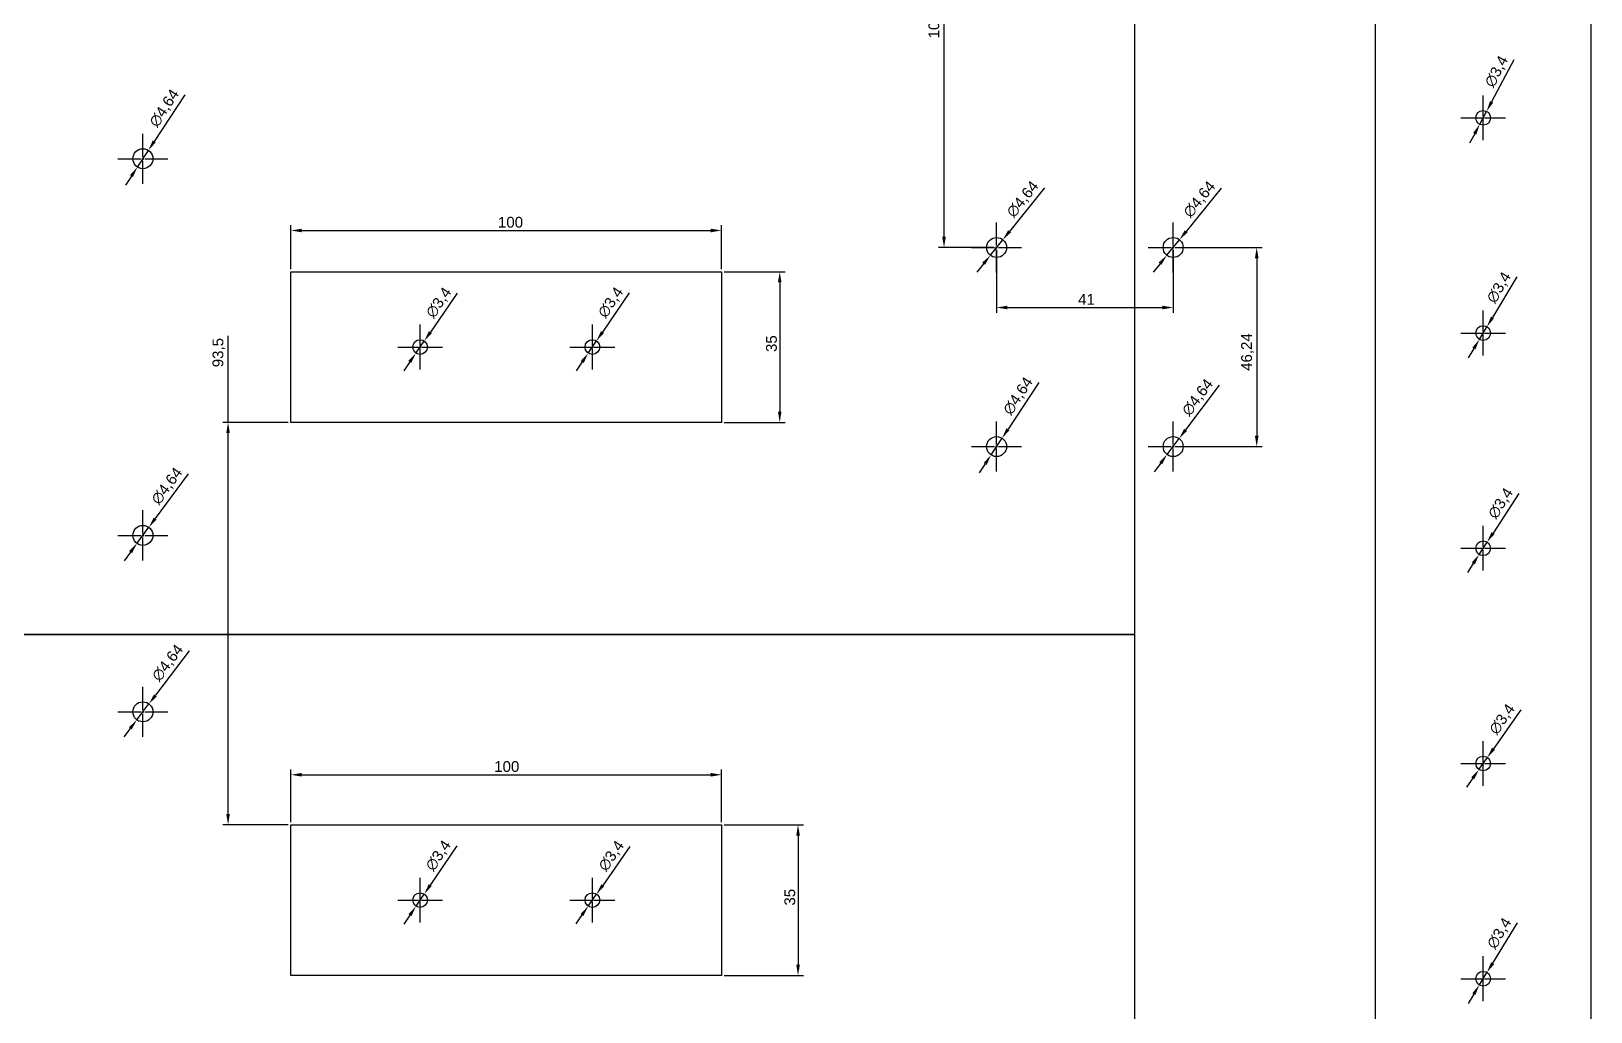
# Model space of a CAD drawing. Header units: millimetres. Extents: x 128 to 1356, y 141 to 981.
# Drawn here: x 465.8 to 828, y 472.8 to 700.7 of the extents above; entities that cross this region are included whole.
import ezdxf

# ---------------------------------------------------------------- set-up
doc = ezdxf.new("R2010")
doc.units = ezdxf.units.MM
doc.linetypes.add('CENTER2', pattern=[28.575, 19.05, -3.175, 3.175, -3.175])
doc.styles.get("Standard").update_dxf_attribs({"font": 'arial.ttf'})
doc.dimstyles.new('ISO-25', dxfattribs={"dimtxt": 2.5, "dimasz": 2.5, "dimexe": 1.25, "dimexo": 0.625, "dimtad": 1, "dimtxsty": 'Standard', "dimcen": 2.5, "dimadec": 0, "dimazin": 0, "dimtfac": 1, "dimtmove": 0, "dimatfit": 3, "dimfxl": 1, "dimarcsym": 0})

# ---------------------------------------------------------------- blocks, each defined once
blk = doc.blocks.new('*D13')
at = {"color": 0, "lineweight": -2, "transparency": 16777216}
for p, q in [((526.09, 645.41), (526.09, 655.61)), ((626.09, 645.41), (626.09, 655.61)), ((528.59, 654.36), (623.59, 654.36))]:
    blk.add_line(p, q, dxfattribs=at)
at = {"color": 0, "transparency": 16777216}
for points in [[(528.59, 654.77), (528.59, 653.94), (526.09, 654.36)], [(623.59, 654.77), (623.59, 653.94), (626.09, 654.36)]]:
    blk.add_solid(points, dxfattribs=at)
at = {"layer": 'Defpoints', "color": 0, "transparency": 16777216}
for p in [(626.09, 654.36), (526.09, 644.78), (626.09, 644.78)]:
    blk.add_point(p, dxfattribs=at)
at = {"color": 0, "transparency": 16777216, "insert": (577.09, 656.26), "char_height": 2.5, "attachment_point": 5}
blk.add_mtext('100', dxfattribs=at)
blk = doc.blocks.new('*D14')
at = {"color": 0, "lineweight": -2, "transparency": 16777216}
for p, q in [((626.71, 644.78), (640.86, 644.78)), ((639.61, 642.28), (639.61, 612.28)), ((626.71, 609.78), (640.86, 609.78))]:
    blk.add_line(p, q, dxfattribs=at)
at = {"color": 0, "transparency": 16777216}
for points in [[(639.19, 642.28), (640.02, 642.28), (639.61, 644.78)], [(639.19, 612.28), (640.02, 612.28), (639.61, 609.78)]]:
    blk.add_solid(points, dxfattribs=at)
at = {"layer": 'Defpoints', "color": 0, "transparency": 16777216}
for p in [(626.09, 644.78), (626.09, 609.78), (639.61, 609.78)]:
    blk.add_point(p, dxfattribs=at)
at = {"color": 0, "transparency": 16777216, "insert": (637.7, 628.07), "char_height": 2.5, "attachment_point": 5, "rotation": 90}
blk.add_mtext('35', dxfattribs=at)
blk = doc.blocks.new('*D15')
at = {"color": 0, "lineweight": -2, "transparency": 16777216}
for p, q in [((526.09, 516.91), (526.09, 529.16)), ((626.09, 516.91), (626.09, 529.16)), ((528.59, 527.91), (623.59, 527.91))]:
    blk.add_line(p, q, dxfattribs=at)
at = {"color": 0, "transparency": 16777216}
for points in [[(528.59, 528.33), (528.59, 527.49), (526.09, 527.91)], [(623.59, 528.33), (623.59, 527.49), (626.09, 527.91)]]:
    blk.add_solid(points, dxfattribs=at)
at = {"layer": 'Defpoints', "color": 0, "transparency": 16777216}
for p in [(626.09, 527.91), (526.09, 516.28), (626.09, 516.28)]:
    blk.add_point(p, dxfattribs=at)
at = {"color": 0, "transparency": 16777216, "insert": (576.21, 529.81), "char_height": 2.5, "attachment_point": 5}
blk.add_mtext('100', dxfattribs=at)
blk = doc.blocks.new('*D16')
at = {"color": 0, "lineweight": -2, "transparency": 16777216}
for p, q in [((626.71, 516.28), (645.11, 516.28)), ((643.86, 513.78), (643.86, 483.78)), ((626.71, 481.28), (645.11, 481.28))]:
    blk.add_line(p, q, dxfattribs=at)
at = {"color": 0, "transparency": 16777216}
for points in [[(643.44, 513.78), (644.28, 513.78), (643.86, 516.28)], [(643.44, 483.78), (644.28, 483.78), (643.86, 481.28)]]:
    blk.add_solid(points, dxfattribs=at)
at = {"layer": 'Defpoints', "color": 0, "transparency": 16777216}
for p in [(626.09, 516.28), (626.09, 481.28), (643.86, 481.28)]:
    blk.add_point(p, dxfattribs=at)
at = {"color": 0, "transparency": 16777216, "insert": (641.96, 499.46), "char_height": 2.5, "attachment_point": 5, "rotation": 90}
blk.add_mtext('35', dxfattribs=at)
blk = doc.blocks.new('*D36')
at = {"color": 0, "lineweight": -2, "transparency": 16777216}
for p, q in [((564.72, 639.81), (558.47, 630.74)), ((555.12, 625.88), (557.05, 628.68)), ((553.71, 623.82), (552.29, 621.76))]:
    blk.add_line(p, q, dxfattribs=at)
at = {"color": 0, "transparency": 16777216}
for points in [[(558.13, 630.98), (558.81, 630.5), (557.05, 628.68)], [(553.36, 624.06), (554.05, 623.59), (555.12, 625.88)]]:
    blk.add_solid(points, dxfattribs=at)
at = {"layer": 'Defpoints', "color": 0, "transparency": 16777216}
for p in [(557.05, 628.68), (555.12, 625.88)]:
    blk.add_point(p, dxfattribs=at)
at = {"color": 0, "transparency": 16777216, "insert": (560.52, 637.53), "char_height": 2.5, "attachment_point": 5, "rotation": 55.4446}
blk.add_mtext('∅3,4', dxfattribs=at)
blk = doc.blocks.new('*D37')
at = {"color": 0, "lineweight": -2, "transparency": 16777216}
for p, q in [((604.62, 639.87), (598.44, 630.76)), ((595.13, 625.87), (597.04, 628.69)), ((593.73, 623.81), (592.33, 621.74))]:
    blk.add_line(p, q, dxfattribs=at)
at = {"color": 0, "transparency": 16777216}
for points in [[(598.1, 630.99), (598.79, 630.52), (597.04, 628.69)], [(593.39, 624.04), (594.08, 623.57), (595.13, 625.87)]]:
    blk.add_solid(points, dxfattribs=at)
at = {"layer": 'Defpoints', "color": 0, "transparency": 16777216}
for p in [(597.04, 628.69), (595.13, 625.87)]:
    blk.add_point(p, dxfattribs=at)
at = {"color": 0, "transparency": 16777216, "insert": (600.44, 637.57), "char_height": 2.5, "attachment_point": 5, "rotation": 55.859}
blk.add_mtext('∅3,4', dxfattribs=at)
blk = doc.blocks.new('*D38')
at = {"color": 0, "lineweight": -2, "transparency": 16777216}
for p, q in [((502.45, 556.69), (494.62, 546.37)), ((490.3, 540.68), (493.11, 544.38)), ((488.79, 538.69), (487.28, 536.7))]:
    blk.add_line(p, q, dxfattribs=at)
at = {"color": 0, "transparency": 16777216}
for points in [[(494.29, 546.62), (494.95, 546.12), (493.11, 544.38)], [(488.46, 538.94), (489.12, 538.44), (490.3, 540.68)]]:
    blk.add_solid(points, dxfattribs=at)
at = {"layer": 'Defpoints', "color": 0, "transparency": 16777216}
for p in [(493.11, 544.38), (490.3, 540.68)]:
    blk.add_point(p, dxfattribs=at)
at = {"color": 0, "transparency": 16777216, "insert": (497.57, 553.84), "char_height": 2.5, "attachment_point": 5, "rotation": 52.7971}
blk.add_mtext('∅4,64', dxfattribs=at)
blk = doc.blocks.new('*D40')
at = {"color": 0, "lineweight": -2, "transparency": 16777216}
for p, q in [((564.6, 511.39), (558.44, 502.26)), ((555.14, 497.37), (557.04, 500.19)), ((553.74, 495.3), (552.34, 493.23))]:
    blk.add_line(p, q, dxfattribs=at)
at = {"color": 0, "transparency": 16777216}
for points in [[(558.09, 502.5), (558.78, 502.03), (557.04, 500.19)], [(553.39, 495.53), (554.08, 495.07), (555.14, 497.37)]]:
    blk.add_solid(points, dxfattribs=at)
at = {"layer": 'Defpoints', "color": 0, "transparency": 16777216}
for p in [(557.04, 500.19), (555.14, 497.37)]:
    blk.add_point(p, dxfattribs=at)
at = {"color": 0, "transparency": 16777216, "insert": (560.42, 509.08), "char_height": 2.5, "attachment_point": 5, "rotation": 55.9921}
blk.add_mtext('∅3,4', dxfattribs=at)
blk = doc.blocks.new('*D41')
at = {"color": 0, "lineweight": -2, "transparency": 16777216}
for p, q in [((604.82, 511.24), (598.5, 502.22)), ((595.11, 497.39), (597.06, 500.17)), ((593.68, 495.34), (592.24, 493.3))]:
    blk.add_line(p, q, dxfattribs=at)
at = {"color": 0, "transparency": 16777216}
for points in [[(598.16, 502.46), (598.84, 501.98), (597.06, 500.17)], [(593.34, 495.58), (594.02, 495.1), (595.11, 497.39)]]:
    blk.add_solid(points, dxfattribs=at)
at = {"layer": 'Defpoints', "color": 0, "transparency": 16777216}
for p in [(597.06, 500.17), (595.11, 497.39)]:
    blk.add_point(p, dxfattribs=at)
at = {"color": 0, "transparency": 16777216, "insert": (600.6, 509), "char_height": 2.5, "attachment_point": 5, "rotation": 54.9663}
blk.add_mtext('∅3,4', dxfattribs=at)
blk = doc.blocks.new('*D66')
at = {"color": 0, "lineweight": -2, "transparency": 16777216}
for p, q in [((501.46, 685.89), (494.35, 675.06)), ((490.43, 669.09), (492.98, 672.97)), ((489.06, 667), (487.69, 664.91))]:
    blk.add_line(p, q, dxfattribs=at)
at = {"color": 0, "transparency": 16777216}
for points in [[(494, 675.29), (494.7, 674.83), (492.98, 672.97)], [(488.71, 667.23), (489.41, 666.77), (490.43, 669.09)]]:
    blk.add_solid(points, dxfattribs=at)
at = {"layer": 'Defpoints', "color": 0, "transparency": 16777216}
for p in [(492.98, 672.97), (490.43, 669.09)]:
    blk.add_point(p, dxfattribs=at)
at = {"color": 0, "transparency": 16777216, "insert": (496.78, 682.71), "char_height": 2.5, "attachment_point": 5, "rotation": 56.7149}
blk.add_mtext('∅4,64', dxfattribs=at)
blk = doc.blocks.new('*D68')
at = {"color": 0, "lineweight": -2, "transparency": 16777216}
for p, q in [((502.24, 597.85), (494.56, 587.41)), ((490.33, 581.66), (493.08, 585.4)), ((488.85, 579.65), (487.37, 577.64))]:
    blk.add_line(p, q, dxfattribs=at)
at = {"color": 0, "transparency": 16777216}
for points in [[(494.23, 587.66), (494.9, 587.17), (493.08, 585.4)], [(488.51, 579.9), (489.19, 579.4), (490.33, 581.66)]]:
    blk.add_solid(points, dxfattribs=at)
at = {"layer": 'Defpoints', "color": 0, "transparency": 16777216}
for p in [(493.08, 585.4), (490.33, 581.66)]:
    blk.add_point(p, dxfattribs=at)
at = {"color": 0, "transparency": 16777216, "insert": (497.4, 594.92), "char_height": 2.5, "attachment_point": 5, "rotation": 53.6398}
blk.add_mtext('∅4,64', dxfattribs=at)
blk = doc.blocks.new('*D78')
at = {"color": 0, "lineweight": -2, "transparency": 16777216}
for p, q in [((701.08, 664.28), (692.98, 654.16)), ((688.52, 648.59), (691.42, 652.21)), ((686.95, 646.64), (685.39, 644.69))]:
    blk.add_line(p, q, dxfattribs=at)
at = {"color": 0, "transparency": 16777216}
for points in [[(692.65, 654.42), (693.31, 653.9), (691.42, 652.21)], [(686.63, 646.9), (687.28, 646.38), (688.52, 648.59)]]:
    blk.add_solid(points, dxfattribs=at)
at = {"layer": 'Defpoints', "color": 0, "transparency": 16777216}
for p in [(691.42, 652.21), (688.52, 648.59)]:
    blk.add_point(p, dxfattribs=at)
at = {"color": 0, "transparency": 16777216, "insert": (696.12, 661.55), "char_height": 2.5, "attachment_point": 5, "rotation": 51.3143}
blk.add_mtext('∅4,64', dxfattribs=at)
blk = doc.blocks.new('*D79')
at = {"color": 0, "lineweight": -2, "transparency": 16777216}
for p, q in [((742.14, 664.22), (734, 654.15)), ((729.51, 648.6), (732.43, 652.21)), ((727.94, 646.65), (726.36, 644.71))]:
    blk.add_line(p, q, dxfattribs=at)
at = {"color": 0, "transparency": 16777216}
for points in [[(733.67, 654.41), (734.32, 653.89), (732.43, 652.21)], [(727.61, 646.92), (728.26, 646.39), (729.51, 648.6)]]:
    blk.add_solid(points, dxfattribs=at)
at = {"layer": 'Defpoints', "color": 0, "transparency": 16777216}
for p in [(732.43, 652.21), (729.51, 648.6)]:
    blk.add_point(p, dxfattribs=at)
at = {"color": 0, "transparency": 16777216, "insert": (737.17, 661.52), "char_height": 2.5, "attachment_point": 5, "rotation": 51.04}
blk.add_mtext('∅4,64', dxfattribs=at)
blk = doc.blocks.new('*D80')
at = {"color": 0, "lineweight": -2, "transparency": 16777216}
for p, q in [((699.74, 619.01), (692.62, 608.19)), ((688.69, 602.22), (691.24, 606.1)), ((687.32, 600.14), (685.94, 598.05))]:
    blk.add_line(p, q, dxfattribs=at)
at = {"color": 0, "transparency": 16777216}
for points in [[(692.27, 608.42), (692.96, 607.96), (691.24, 606.1)], [(686.97, 600.36), (687.67, 599.91), (688.69, 602.22)]]:
    blk.add_solid(points, dxfattribs=at)
at = {"layer": 'Defpoints', "color": 0, "transparency": 16777216}
for p in [(691.24, 606.1), (688.69, 602.22)]:
    blk.add_point(p, dxfattribs=at)
at = {"color": 0, "transparency": 16777216, "insert": (695.05, 615.84), "char_height": 2.5, "attachment_point": 5, "rotation": 56.6617}
blk.add_mtext('∅4,64', dxfattribs=at)
blk = doc.blocks.new('*D81')
at = {"color": 0, "lineweight": -2, "transparency": 16777216}
for p, q in [((741.62, 618.39), (733.86, 608.02)), ((729.58, 602.3), (732.36, 606.02)), ((728.08, 600.3), (726.58, 598.3))]:
    blk.add_line(p, q, dxfattribs=at)
at = {"color": 0, "transparency": 16777216}
for points in [[(733.52, 608.27), (734.19, 607.77), (732.36, 606.02)], [(727.74, 600.55), (728.41, 600.05), (729.58, 602.3)]]:
    blk.add_solid(points, dxfattribs=at)
at = {"layer": 'Defpoints', "color": 0, "transparency": 16777216}
for p in [(732.36, 606.02), (729.58, 602.3)]:
    blk.add_point(p, dxfattribs=at)
at = {"color": 0, "transparency": 16777216, "insert": (736.75, 615.51), "char_height": 2.5, "attachment_point": 5, "rotation": 53.1774}
blk.add_mtext('∅4,64', dxfattribs=at)
blk = doc.blocks.new('*D87')
at = {"color": 0, "lineweight": -2, "transparency": 16777216}
for p, q in [((689.97, 649.78), (689.97, 635.21)), ((730.97, 649.78), (730.97, 635.21)), ((692.47, 636.46), (728.47, 636.46))]:
    blk.add_line(p, q, dxfattribs=at)
at = {"color": 0, "transparency": 16777216}
for points in [[(692.47, 636.88), (692.47, 636.04), (689.97, 636.46)], [(728.47, 636.88), (728.47, 636.04), (730.97, 636.46)]]:
    blk.add_solid(points, dxfattribs=at)
at = {"layer": 'Defpoints', "color": 0, "transparency": 16777216}
for p in [(689.97, 650.4), (730.97, 650.4), (730.97, 636.46)]:
    blk.add_point(p, dxfattribs=at)
at = {"color": 0, "transparency": 16777216, "insert": (710.83, 638.34), "char_height": 2.5, "attachment_point": 5}
blk.add_mtext('41', dxfattribs=at)
blk = doc.blocks.new('*D88')
at = {"color": 0, "lineweight": -2, "transparency": 16777216}
for p, q in [((731.59, 650.4), (751.63, 650.4)), ((750.38, 647.9), (750.38, 606.66)), ((731.59, 604.16), (751.63, 604.16))]:
    blk.add_line(p, q, dxfattribs=at)
at = {"color": 0, "transparency": 16777216}
for points in [[(749.96, 647.9), (750.8, 647.9), (750.38, 650.4)], [(749.96, 606.66), (750.8, 606.66), (750.38, 604.16)]]:
    blk.add_solid(points, dxfattribs=at)
at = {"layer": 'Defpoints', "color": 0, "transparency": 16777216}
for p in [(730.97, 650.4), (730.97, 604.16), (750.38, 604.16)]:
    blk.add_point(p, dxfattribs=at)
at = {"color": 0, "transparency": 16777216, "insert": (748.25, 626.12), "char_height": 2.5, "attachment_point": 5, "rotation": 90}
blk.add_mtext('46,24', dxfattribs=at)
blk = doc.blocks.new('*D90')
at = {"color": 0, "lineweight": -2, "transparency": 16777216}
for p, q in [((689.34, 758.28), (676.51, 758.28)), ((677.76, 652.9), (677.76, 755.78)), ((689.34, 650.4), (676.51, 650.4))]:
    blk.add_line(p, q, dxfattribs=at)
at = {"color": 0, "transparency": 16777216}
for points in [[(677.34, 755.78), (678.17, 755.78), (677.76, 758.28)], [(677.34, 652.9), (678.17, 652.9), (677.76, 650.4)]]:
    blk.add_solid(points, dxfattribs=at)
at = {"layer": 'Defpoints', "color": 0, "transparency": 16777216}
for p in [(677.76, 758.28), (689.97, 758.28), (689.97, 650.4)]:
    blk.add_point(p, dxfattribs=at)
at = {"color": 0, "transparency": 16777216, "insert": (675.63, 704.34), "char_height": 2.5, "width": 13.9543, "attachment_point": 5, "rotation": 90}
blk.add_mtext('107,88', dxfattribs=at)
blk = doc.blocks.new('*D91')
at = {"color": 0, "lineweight": -2, "transparency": 16777216}
for p, q in [((511.49, 609.78), (511.49, 629.86)), ((525.46, 609.78), (510.24, 609.78)), ((511.49, 518.78), (511.49, 607.28)), ((525.46, 516.28), (510.24, 516.28))]:
    blk.add_line(p, q, dxfattribs=at)
at = {"color": 0, "transparency": 16777216}
for points in [[(511.07, 607.28), (511.9, 607.28), (511.49, 609.78)], [(511.07, 518.78), (511.9, 518.78), (511.49, 516.28)]]:
    blk.add_solid(points, dxfattribs=at)
at = {"layer": 'Defpoints', "color": 0, "transparency": 16777216}
for p in [(511.49, 609.78), (526.09, 609.78), (526.09, 516.28)]:
    blk.add_point(p, dxfattribs=at)
at = {"color": 0, "transparency": 16777216, "insert": (509.36, 625.98), "char_height": 2.5, "attachment_point": 5, "rotation": 90}
blk.add_mtext('93,5', dxfattribs=at)
blk = doc.blocks.new('*D124')
at = {"color": 0, "lineweight": -2, "transparency": 16777216}
for p, q in [((810.09, 693.97), (804.93, 684.24)), ((802.17, 679.03), (803.76, 682.03)), ((801, 676.82), (799.83, 674.61))]:
    blk.add_line(p, q, dxfattribs=at)
at = {"color": 0, "transparency": 16777216}
for points in [[(804.57, 684.44), (805.3, 684.05), (803.76, 682.03)], [(800.63, 677.02), (801.37, 676.63), (802.17, 679.03)]]:
    blk.add_solid(points, dxfattribs=at)
at = {"layer": 'Defpoints', "color": 0, "transparency": 16777216}
for p in [(803.76, 682.03), (802.17, 679.03)]:
    blk.add_point(p, dxfattribs=at)
at = {"color": 0, "transparency": 16777216, "insert": (806.18, 691.23), "char_height": 2.5, "attachment_point": 5, "rotation": 62.0653}
blk.add_mtext('∅3,4', dxfattribs=at)
blk = doc.blocks.new('*D125')
at = {"color": 0, "lineweight": -2, "transparency": 16777216}
for p, q in [((810.78, 643.58), (805.13, 634.13)), ((802.09, 629.07), (803.84, 631.99)), ((800.81, 626.93), (799.52, 624.78))]:
    blk.add_line(p, q, dxfattribs=at)
at = {"color": 0, "transparency": 16777216}
for points in [[(804.77, 634.35), (805.48, 633.92), (803.84, 631.99)], [(800.45, 627.14), (801.17, 626.71), (802.09, 629.07)]]:
    blk.add_solid(points, dxfattribs=at)
at = {"layer": 'Defpoints', "color": 0, "transparency": 16777216}
for p in [(803.84, 631.99), (802.09, 629.07)]:
    blk.add_point(p, dxfattribs=at)
at = {"color": 0, "transparency": 16777216, "insert": (806.74, 641.04), "char_height": 2.5, "attachment_point": 5, "rotation": 59.0747}
blk.add_mtext('∅3,4', dxfattribs=at)
blk = doc.blocks.new('*D126')
at = {"color": 0, "lineweight": -2, "transparency": 16777216}
for p, q in [((811.26, 593.28), (805.26, 584.05)), ((802.04, 579.11), (803.89, 581.96)), ((800.68, 577.01), (799.31, 574.92))]:
    blk.add_line(p, q, dxfattribs=at)
at = {"color": 0, "transparency": 16777216}
for points in [[(804.91, 584.28), (805.61, 583.83), (803.89, 581.96)], [(800.33, 577.24), (801.03, 576.78), (802.04, 579.11)]]:
    blk.add_solid(points, dxfattribs=at)
at = {"layer": 'Defpoints', "color": 0, "transparency": 16777216}
for p in [(803.89, 581.96), (802.04, 579.11)]:
    blk.add_point(p, dxfattribs=at)
at = {"color": 0, "transparency": 16777216, "insert": (807.12, 590.9), "char_height": 2.5, "attachment_point": 5, "rotation": 56.9607}
blk.add_mtext('∅3,4', dxfattribs=at)
blk = doc.blocks.new('*D127')
at = {"color": 0, "lineweight": -2, "transparency": 16777216}
for p, q in [((811.68, 543), (805.37, 533.97)), ((801.99, 529.14), (803.94, 531.93)), ((800.56, 527.09), (799.13, 525.04))]:
    blk.add_line(p, q, dxfattribs=at)
at = {"color": 0, "transparency": 16777216}
for points in [[(805.03, 534.21), (805.72, 533.74), (803.94, 531.93)], [(800.22, 527.33), (800.9, 526.85), (801.99, 529.14)]]:
    blk.add_solid(points, dxfattribs=at)
at = {"layer": 'Defpoints', "color": 0, "transparency": 16777216}
for p in [(801.99, 529.14), (803.94, 531.93)]:
    blk.add_point(p, dxfattribs=at)
at = {"color": 0, "transparency": 16777216, "insert": (807.47, 540.75), "char_height": 2.5, "attachment_point": 5, "rotation": 55.0435}
blk.add_mtext('∅3,4', dxfattribs=at)
blk = doc.blocks.new('*D114')
at = {"color": 0, "lineweight": -2, "transparency": 16777216}
for p, q in [((810.88, 493.52), (805.15, 484.12)), ((802.08, 479.08), (803.85, 481.98)), ((800.78, 476.95), (799.48, 474.81))]:
    blk.add_line(p, q, dxfattribs=at)
at = {"color": 0, "transparency": 16777216}
for points in [[(804.8, 484.34), (805.51, 483.9), (803.85, 481.98)], [(800.43, 477.16), (801.14, 476.73), (802.08, 479.08)]]:
    blk.add_solid(points, dxfattribs=at)
at = {"layer": 'Defpoints', "color": 0, "transparency": 16777216}
for p in [(803.85, 481.98), (802.08, 479.08)]:
    blk.add_point(p, dxfattribs=at)
at = {"color": 0, "transparency": 16777216, "insert": (806.82, 491.02), "char_height": 2.5, "attachment_point": 5, "rotation": 58.6499}
blk.add_mtext('∅3,4', dxfattribs=at)
blk = doc.blocks.new('*U180')
at = {"color": 0, "linetype": 'CENTER2', "transparency": 16777216}
for p, q in [((0, 0.34), (0, 5.2)), ((-5.2, 0), (-0.34, 0)), ((0.34, 0), (5.2, 0)), ((0, -5.2), (0, -0.34))]:
    blk.add_line(p, q, dxfattribs=at)
at = {"color": 0, "linetype": 'Continuous', "transparency": 16777216}
for p, q in [((-0.17, 0), (0.17, 0)), ((0, -0.17), (0, 0.17))]:
    blk.add_line(p, q, dxfattribs=at)
blk = doc.blocks.new('*U181')
at = {"color": 0, "linetype": 'CENTER2', "transparency": 16777216}
for p, q in [((0, 0.34), (0, 5.2)), ((-5.2, 0), (-0.34, 0)), ((0.34, 0), (5.2, 0)), ((0, -5.2), (0, -0.34))]:
    blk.add_line(p, q, dxfattribs=at)
at = {"color": 0, "linetype": 'Continuous', "transparency": 16777216}
for p, q in [((-0.17, 0), (0.17, 0)), ((0, -0.17), (0, 0.17))]:
    blk.add_line(p, q, dxfattribs=at)
blk = doc.blocks.new('*U182')
at = {"color": 0, "linetype": 'CENTER2', "transparency": 16777216}
for p, q in [((0, 0.34), (0, 5.2)), ((-5.2, 0), (-0.34, 0)), ((0.34, 0), (5.2, 0)), ((0, -5.2), (0, -0.34))]:
    blk.add_line(p, q, dxfattribs=at)
at = {"color": 0, "linetype": 'Continuous', "transparency": 16777216}
for p, q in [((-0.17, 0), (0.17, 0)), ((0, -0.17), (0, 0.17))]:
    blk.add_line(p, q, dxfattribs=at)
blk = doc.blocks.new('*U183')
at = {"color": 0, "linetype": 'CENTER2', "transparency": 16777216}
for p, q in [((0, 0.34), (0, 5.2)), ((-5.2, 0), (-0.34, 0)), ((0.34, 0), (5.2, 0)), ((0, -5.2), (0, -0.34))]:
    blk.add_line(p, q, dxfattribs=at)
at = {"color": 0, "linetype": 'Continuous', "transparency": 16777216}
for p, q in [((-0.17, 0), (0.17, 0)), ((0, -0.17), (0, 0.17))]:
    blk.add_line(p, q, dxfattribs=at)
blk = doc.blocks.new('*U184')
at = {"color": 0, "linetype": 'CENTER2', "transparency": 16777216}
for p, q in [((0, 0.34), (0, 5.2)), ((-5.2, 0), (-0.34, 0)), ((0.34, 0), (5.2, 0)), ((0, -5.2), (0, -0.34))]:
    blk.add_line(p, q, dxfattribs=at)
at = {"color": 0, "linetype": 'Continuous', "transparency": 16777216}
for p, q in [((-0.17, 0), (0.17, 0)), ((0, -0.17), (0, 0.17))]:
    blk.add_line(p, q, dxfattribs=at)
blk = doc.blocks.new('*U248')
at = {"color": 0, "linetype": 'CENTER2', "transparency": 16777216}
for p, q in [((0, 0.464), (0, 5.82)), ((-5.82, 0), (-0.464, 0)), ((0.464, 0), (5.82, 0)), ((0, -5.82), (0, -0.464))]:
    blk.add_line(p, q, dxfattribs=at)
at = {"color": 0, "linetype": 'Continuous', "transparency": 16777216}
for p, q in [((-0.232, 0), (0.232, 0)), ((0, -0.232), (0, 0.232))]:
    blk.add_line(p, q, dxfattribs=at)
blk = doc.blocks.new('*U250')
at = {"color": 0, "linetype": 'CENTER2', "transparency": 16777216}
for p, q in [((0, 0.464), (0, 5.82)), ((-5.82, 0), (-0.464, 0)), ((0.464, 0), (5.82, 0)), ((0, -5.82), (0, -0.464))]:
    blk.add_line(p, q, dxfattribs=at)
at = {"color": 0, "linetype": 'Continuous', "transparency": 16777216}
for p, q in [((-0.232, 0), (0.232, 0)), ((0, -0.232), (0, 0.232))]:
    blk.add_line(p, q, dxfattribs=at)
blk = doc.blocks.new('*U251')
at = {"color": 0, "linetype": 'CENTER2', "transparency": 16777216}
for p, q in [((0, 0.464), (0, 5.82)), ((-5.82, 0), (-0.464, 0)), ((0.464, 0), (5.82, 0)), ((0, -5.82), (0, -0.464))]:
    blk.add_line(p, q, dxfattribs=at)
at = {"color": 0, "linetype": 'Continuous', "transparency": 16777216}
for p, q in [((-0.232, 0), (0.232, 0)), ((0, -0.232), (0, 0.232))]:
    blk.add_line(p, q, dxfattribs=at)
blk = doc.blocks.new('*U265')
at = {"color": 0, "linetype": 'CENTER2', "transparency": 16777216}
for p, q in [((0, 0.34), (0, 5.2)), ((-5.2, 0), (-0.34, 0)), ((0.34, 0), (5.2, 0)), ((0, -5.2), (0, -0.34))]:
    blk.add_line(p, q, dxfattribs=at)
at = {"color": 0, "linetype": 'Continuous', "transparency": 16777216}
for p, q in [((-0.17, 0), (0.17, 0)), ((0, -0.17), (0, 0.17))]:
    blk.add_line(p, q, dxfattribs=at)
blk = doc.blocks.new('*U266')
at = {"color": 0, "linetype": 'CENTER2', "transparency": 16777216}
for p, q in [((0, 0.34), (0, 5.2)), ((-5.2, 0), (-0.34, 0)), ((0.34, 0), (5.2, 0)), ((0, -5.2), (0, -0.34))]:
    blk.add_line(p, q, dxfattribs=at)
at = {"color": 0, "linetype": 'Continuous', "transparency": 16777216}
for p, q in [((-0.17, 0), (0.17, 0)), ((0, -0.17), (0, 0.17))]:
    blk.add_line(p, q, dxfattribs=at)
blk = doc.blocks.new('*U267')
at = {"color": 0, "linetype": 'CENTER2', "transparency": 16777216}
for p, q in [((0, 0.34), (0, 5.2)), ((-5.2, 0), (-0.34, 0)), ((0.34, 0), (5.2, 0)), ((0, -5.2), (0, -0.34))]:
    blk.add_line(p, q, dxfattribs=at)
at = {"color": 0, "linetype": 'Continuous', "transparency": 16777216}
for p, q in [((-0.17, 0), (0.17, 0)), ((0, -0.17), (0, 0.17))]:
    blk.add_line(p, q, dxfattribs=at)
blk = doc.blocks.new('*U268')
at = {"color": 0, "linetype": 'CENTER2', "transparency": 16777216}
for p, q in [((0, 0.34), (0, 5.2)), ((-5.2, 0), (-0.34, 0)), ((0.34, 0), (5.2, 0)), ((0, -5.2), (0, -0.34))]:
    blk.add_line(p, q, dxfattribs=at)
at = {"color": 0, "linetype": 'Continuous', "transparency": 16777216}
for p, q in [((-0.17, 0), (0.17, 0)), ((0, -0.17), (0, 0.17))]:
    blk.add_line(p, q, dxfattribs=at)
blk = doc.blocks.new('*U270')
at = {"color": 0, "linetype": 'CENTER2', "transparency": 16777216}
for p, q in [((0, 0.464), (0, 5.82)), ((-5.82, 0), (-0.464, 0)), ((0.464, 0), (5.82, 0)), ((0, -5.82), (0, -0.464))]:
    blk.add_line(p, q, dxfattribs=at)
at = {"color": 0, "linetype": 'Continuous', "transparency": 16777216}
for p, q in [((-0.232, 0), (0.232, 0)), ((0, -0.232), (0, 0.232))]:
    blk.add_line(p, q, dxfattribs=at)
blk = doc.blocks.new('*U271')
at = {"color": 0, "linetype": 'CENTER2', "transparency": 16777216}
for p, q in [((0, 0.464), (0, 5.82)), ((-5.82, 0), (-0.464, 0)), ((0.464, 0), (5.82, 0)), ((0, -5.82), (0, -0.464))]:
    blk.add_line(p, q, dxfattribs=at)
at = {"color": 0, "linetype": 'Continuous', "transparency": 16777216}
for p, q in [((-0.232, 0), (0.232, 0)), ((0, -0.232), (0, 0.232))]:
    blk.add_line(p, q, dxfattribs=at)
blk = doc.blocks.new('*U272')
at = {"color": 0, "linetype": 'CENTER2', "transparency": 16777216}
for p, q in [((0, 0.464), (0, 5.82)), ((-5.82, 0), (-0.464, 0)), ((0.464, 0), (5.82, 0)), ((0, -5.82), (0, -0.464))]:
    blk.add_line(p, q, dxfattribs=at)
at = {"color": 0, "linetype": 'Continuous', "transparency": 16777216}
for p, q in [((-0.232, 0), (0.232, 0)), ((0, -0.232), (0, 0.232))]:
    blk.add_line(p, q, dxfattribs=at)
blk = doc.blocks.new('*U273')
at = {"color": 0, "linetype": 'CENTER2', "transparency": 16777216}
for p, q in [((0, 0.464), (0, 5.82)), ((-5.82, 0), (-0.464, 0)), ((0.464, 0), (5.82, 0)), ((0, -5.82), (0, -0.464))]:
    blk.add_line(p, q, dxfattribs=at)
at = {"color": 0, "linetype": 'Continuous', "transparency": 16777216}
for p, q in [((-0.232, 0), (0.232, 0)), ((0, -0.232), (0, 0.232))]:
    blk.add_line(p, q, dxfattribs=at)
blk = doc.blocks.new('*U274')
at = {"color": 0, "linetype": 'CENTER2', "transparency": 16777216}
for p, q in [((0, 0.464), (0, 5.82)), ((-5.82, 0), (-0.464, 0)), ((0.464, 0), (5.82, 0)), ((0, -5.82), (0, -0.464))]:
    blk.add_line(p, q, dxfattribs=at)
at = {"color": 0, "linetype": 'Continuous', "transparency": 16777216}
for p, q in [((-0.232, 0), (0.232, 0)), ((0, -0.232), (0, 0.232))]:
    blk.add_line(p, q, dxfattribs=at)

msp = doc.modelspace()

# ---------------------------------------------------------------- linework, layer by layer
for points in [[(127.967, 980.532), (827.967, 980.532), (827.967, 145.532), (127.967, 145.532)], [(777.967, 930.532), (177.967, 930.532), (177.967, 195.532), (777.967, 195.532)], [(424.967, 770.532), (721.967, 770.532), (721.967, 560.532), (424.967, 560.532)], [(526.088, 644.782), (626.088, 644.782), (626.088, 609.782), (526.088, 609.782)], [(424.967, 560.532), (721.967, 560.532), (721.967, 350.532), (424.967, 350.532)], [(526.088, 516.282), (626.088, 516.282), (626.088, 481.282), (526.088, 481.282)]]:
    msp.add_lwpolyline(points, close=True)
for centre, radius in [((802.967, 680.532), 1.7), ((491.707, 671.032), 2.32), ((689.967, 650.402), 2.32), ((730.967, 650.402), 2.32), ((802.967, 630.532), 1.7), ((556.088, 627.282), 1.7), ((596.088, 627.282), 1.7), ((689.967, 604.162), 2.32), ((730.967, 604.162), 2.32), ((491.707, 583.532), 2.32), ((802.967, 580.532), 1.7), ((491.707, 542.532), 2.32), ((802.967, 530.532), 1.7), ((556.088, 498.782), 1.7), ((596.088, 498.782), 1.7), ((802.967, 480.532), 1.7)]:
    msp.add_circle(centre, radius)

# ---------------------------------------------------------------- block references
at = {"linetype": 'CENTER2'}
for name, p in [('*U180', (802.967, 680.532)), ('*U248', (491.707, 671.032)), ('*U270', (689.967, 650.402)), ('*U271', (689.967, 650.402)), ('*U272', (730.967, 650.402)), ('*U181', (802.967, 630.532)), ('*U267', (556.088, 627.282)), ('*U268', (596.088, 627.282)), ('*U274', (689.967, 604.162)), ('*U273', (730.967, 604.162)), ('*U250', (491.707, 583.532)), ('*U182', (802.967, 580.532)), ('*U251', (491.707, 542.532)), ('*U183', (802.967, 530.532)), ('*U265', (556.088, 498.782)), ('*U266', (596.088, 498.782)), ('*U184', (802.967, 480.532))]:
    msp.add_blockref(name, p, dxfattribs=at)

# ---------------------------------------------------------------- dimensions: what is measured, and where the dimension line sits
for base, p1, p2, picture, middle in [((677.758, 758.282), (689.967, 650.402), (689.967, 758.282), '*D90', (677.758, 704.342)), ((750.38, 604.162), (730.967, 650.402), (730.967, 604.162), '*D88', (750.38, 626.116)), ((639.606, 609.782), (626.088, 644.782), (626.088, 609.782), '*D14', (639.606, 628.066)), ((511.485, 609.782), (526.088, 516.282), (526.088, 609.782), '*D91', (511.485, 625.983)), ((643.859, 481.282), (626.088, 516.282), (626.088, 481.282), '*D16', (643.859, 499.457))]:
    dim = msp.add_linear_dim(base=base, p1=p1, p2=p2, angle=90, dimstyle='ISO-25')
    dim.commit()
    dim.dimension.update_dxf_attribs({"geometry": picture, "text_midpoint": middle, "dimtype": 160})
for p1, p2, picture, middle in [((802.171, 679.03), (803.764, 682.034), '*D124', (808.1, 690.211)), ((729.508, 648.598), (732.426, 652.206), '*D79', (738.856, 660.158)), ((802.094, 629.074), (803.841, 631.99), '*D125', (808.598, 639.93)), ((555.123, 625.882), (557.052, 628.682), '*D36', (562.302, 636.305)), ((729.577, 602.305), (732.358, 606.019), '*D81', (738.487, 614.206)), ((801.993, 529.139), (803.941, 531.925), '*D127', (809.244, 539.511)), ((595.112, 497.39), (597.063, 500.174), '*D41', (602.377, 507.753)), ((802.083, 479.08), (803.852, 481.984), '*D114', (808.667, 489.888))]:
    dim = msp.add_diameter_dim_2p(p1=p1, p2=p2, dimstyle='ISO-25')
    dim.commit()
    dim.dimension.update_dxf_attribs({"geometry": picture, "text_midpoint": middle, "dimtype": 163})
for p1, p2, picture, middle in [((490.434, 669.093), (492.98, 672.971), '*D66', (498.593, 681.52)), ((688.517, 648.591), (691.417, 652.213), '*D78', (697.81, 660.196)), ((595.133, 625.875), (597.042, 628.689), '*D37', (602.236, 636.35)), ((688.692, 602.224), (691.242, 606.1), '*D80', (696.863, 614.644)), ((490.332, 581.664), (493.083, 585.4), '*D68', (499.146, 593.636)), ((802.04, 579.107), (803.894, 581.957), '*D126', (808.94, 589.716)), ((490.304, 540.684), (493.11, 544.38), '*D38', (499.294, 552.526)), ((555.137, 497.373), (557.038, 500.191), '*D40', (562.215, 507.864))]:
    dim = msp.add_diameter_dim_2p(p1=p1, p2=p2, dimstyle='ISO-25')
    dim.commit()
    dim.dimension.update_dxf_attribs({"geometry": picture, "text_midpoint": middle})
for base, p1, p2, picture, middle in [((626.088, 654.358), (526.088, 644.782), (626.088, 644.782), '*D13', (577.086, 654.358)), ((730.967, 636.46), (689.967, 650.402), (730.967, 650.402), '*D87', (710.835, 636.46)), ((626.088, 527.911), (526.088, 516.282), (626.088, 516.282), '*D15', (576.215, 527.911))]:
    dim = msp.add_linear_dim(base=base, p1=p1, p2=p2, dimstyle='ISO-25')
    dim.commit()
    dim.dimension.update_dxf_attribs({"geometry": picture, "text_midpoint": middle, "dimtype": 160})

doc.saveas('drawing.dxf')
